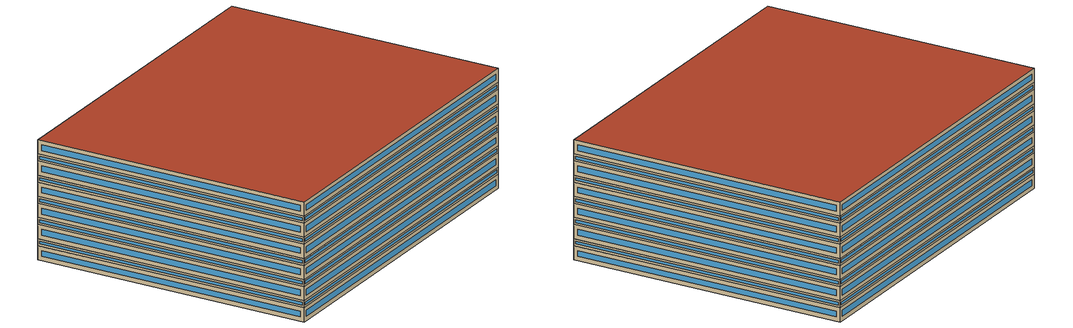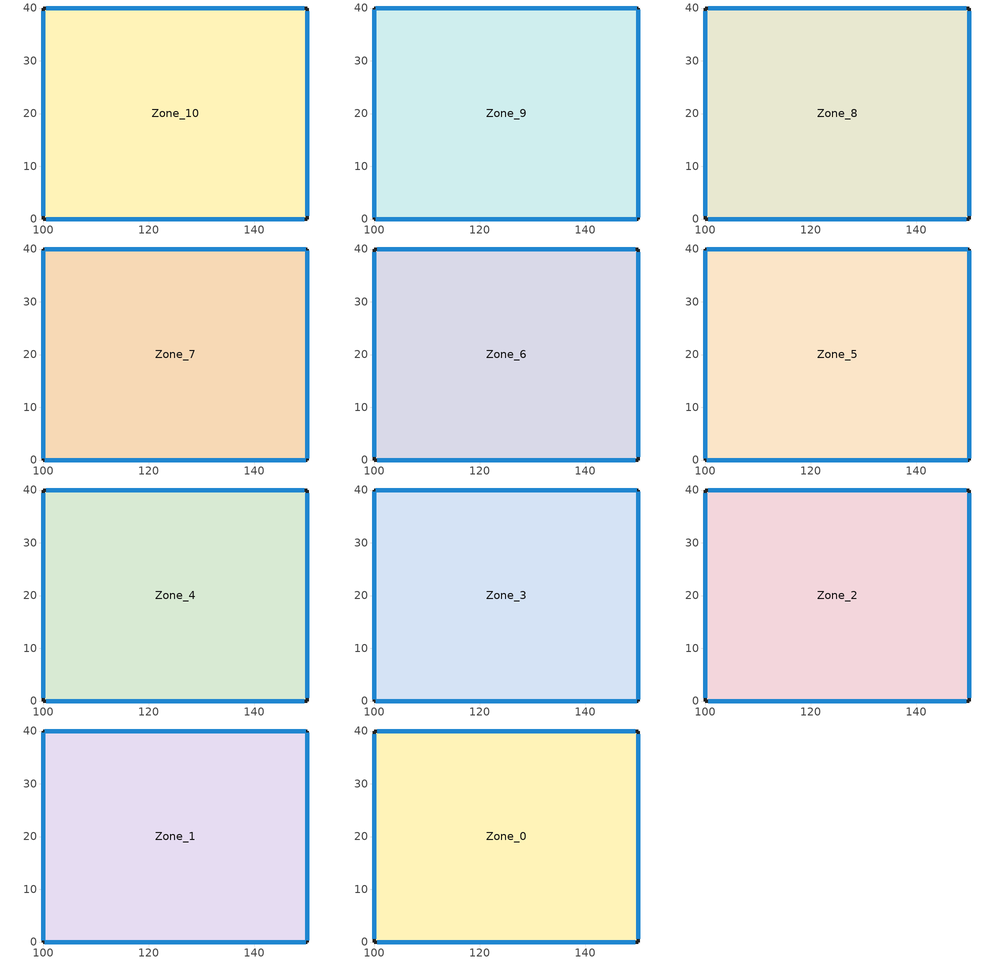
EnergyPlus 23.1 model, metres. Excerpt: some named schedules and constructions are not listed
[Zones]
Zone_10
 floor outside (90.1-2019 Nonresidential CZ 0 Exterior Floor (Mass)): 150,0 100,0 100,40 150,40 z0.5
 wall outside (90.1-2019 Nonresidential CZ 0 Exterior Wall (Mass)): 150,0 150,40 100,40 100,0 150,0 z0.5:2.5
 window (90.1-2019 Nonresidential CZ 0 Glazing (Operable)): 150,0.59 150,39.41 / 149.41,40 100.59,40 / 100,39.41 100,0.59 / 100.59,0 149.41,0 z1.09:1.91
Zone_9
 floor to Zone_10 (Interior Slab (Mass)_FLIPPED): 150,0 100,0 100,40 150,40 z2.5
 wall outside (90.1-2019 Nonresidential CZ 0 Exterior Wall (Mass)): 150,0 150,40 100,40 100,0 150,0 z2.5:3.5
 window (90.1-2019 Nonresidential CZ 0 Glazing (Operable)): 150,0.3 150,39.7 / 149.7,40 100.3,40 / 100,39.7 100,0.3 / 100.3,0 149.7,0 z2.8:3.2
Zone_8
 floor to Zone_9 (Interior Slab (Mass)_FLIPPED): 150,0 100,0 100,40 150,40 z3.5
 wall outside (90.1-2019 Nonresidential CZ 0 Exterior Wall (Mass)): 150,0 150,40 100,40 100,0 150,0 z3.5:5.5
 window (90.1-2019 Nonresidential CZ 0 Glazing (Operable)): 150,0.59 150,39.41 / 149.41,40 100.59,40 / 100,39.41 100,0.59 / 100.59,0 149.41,0 z4.09:4.91
Zone_7
 floor to Zone_8 (Interior Slab (Mass)_FLIPPED): 150,0 100,0 100,40 150,40 z5.5
 wall outside (90.1-2019 Nonresidential CZ 0 Exterior Wall (Mass)): 150,0 150,40 100,40 100,0 150,0 z5.5:6.5
 window (90.1-2019 Nonresidential CZ 0 Glazing (Operable)): 150,0.3 150,39.7 / 149.7,40 100.3,40 / 100,39.7 100,0.3 / 100.3,0 149.7,0 z5.8:6.2
Zone_6
 floor to Zone_7 (Interior Slab (Mass)_FLIPPED): 150,0 100,0 100,40 150,40 z6.5
 wall outside (90.1-2019 Nonresidential CZ 0 Exterior Wall (Mass)): 150,0 150,40 100,40 100,0 150,0 z6.5:8.5
 window (90.1-2019 Nonresidential CZ 0 Glazing (Operable)): 150,0.59 150,39.41 / 149.41,40 100.59,40 / 100,39.41 100,0.59 / 100.59,0 149.41,0 z7.09:7.91
Zone_5
 floor to Zone_6 (Interior Slab (Mass)_FLIPPED): 150,0 100,0 100,40 150,40 z8.5
 wall outside (90.1-2019 Nonresidential CZ 0 Exterior Wall (Mass)): 150,0 150,40 100,40 100,0 150,0 z8.5:9.5
 window (90.1-2019 Nonresidential CZ 0 Glazing (Operable)): 150,0.3 150,39.7 / 149.7,40 100.3,40 / 100,39.7 100,0.3 / 100.3,0 149.7,0 z8.8:9.2
Zone_4
 floor to Zone_5 (Interior Slab (Mass)_FLIPPED): 150,0 100,0 100,40 150,40 z9.5
 wall outside (90.1-2019 Nonresidential CZ 0 Exterior Wall (Mass)): 150,0 150,40 100,40 100,0 150,0 z9.5:11.5
 window (90.1-2019 Nonresidential CZ 0 Glazing (Operable)): 150,0.59 150,39.41 / 149.41,40 100.59,40 / 100,39.41 100,0.59 / 100.59,0 149.41,0 z10.09:10.91
Zone_3
 floor to Zone_4 (Interior Slab (Mass)_FLIPPED): 150,0 100,0 100,40 150,40 z11.5
 wall outside (90.1-2019 Nonresidential CZ 0 Exterior Wall (Mass)): 150,0 150,40 100,40 100,0 150,0 z11.5:12.5
 window (90.1-2019 Nonresidential CZ 0 Glazing (Operable)): 150,0.3 150,39.7 / 149.7,40 100.3,40 / 100,39.7 100,0.3 / 100.3,0 149.7,0 z11.8:12.2
Zone_2
 floor to Zone_3 (Interior Slab (Mass)_FLIPPED): 150,0 100,0 100,40 150,40 z12.5
 wall outside (90.1-2019 Nonresidential CZ 0 Exterior Wall (Mass)): 150,0 150,40 100,40 100,0 150,0 z12.5:14.5
 window (90.1-2019 Nonresidential CZ 0 Glazing (Operable)): 150,0.59 150,39.41 / 149.41,40 100.59,40 / 100,39.41 100,0.59 / 100.59,0 149.41,0 z13.09:13.91
Zone_1
 floor to Zone_2 (Interior Slab (Mass)_FLIPPED): 150,0 100,0 100,40 150,40 z14.5
 wall outside (90.1-2019 Nonresidential CZ 0 Exterior Wall (Mass)): 150,0 150,40 100,40 100,0 150,0 z14.5:15.5
 window (90.1-2019 Nonresidential CZ 0 Glazing (Operable)): 150,0.3 150,39.7 / 149.7,40 100.3,40 / 100,39.7 100,0.3 / 100.3,0 149.7,0 z14.8:15.2
Zone_0
 floor to Zone_1 (Interior Slab (Mass)_FLIPPED): 150,0 100,0 100,40 150,40 z15.5
 wall outside (90.1-2019 Nonresidential CZ 0 Exterior Wall (Mass)): 150,0 150,40 100,40 100,0 150,0 z15.5:17.5
 window (90.1-2019 Nonresidential CZ 0 Glazing (Operable)): 150,0.59 150,39.41 / 149.41,40 100.59,40 / 100,39.41 100,0.59 / 100.59,0 149.41,0 z16.09:16.91
 roof outside (90.1-2019 Nonresidential CZ 0 Exterior Roof (Mass)): 150,0 150,40 100,40 100,0 z17.5
[Schedule:Week:Daily]
CoolAvail_Zone_2_51: c0e83535-29b8-446b-86aa-72272f3ed4d5, effd959a-8aaf-4a32-8b40-52283b3b98f9, c5930086-2ef5-4a74-83ec-795e1fdc4ced, 422191d6-08e9-4381-a167-78983eb10db2, 781589bc-d8a2-4d70-8197-9cd454fa73dc, 08f62952-1b6d-40fd-a8d1-eb5f4b36067c, 2e3ce53a-b27f-4b19-865a-8a59f8f3d9be, c0e83535-29b8-446b-86aa-72272f3ed4d5, c0e83535-29b8-446b-86aa-72272f3ed4d5, c0e83535-29b8-446b-86aa-72272f3ed4d5, c0e83535-29b8-446b-86aa-72272f3ed4d5, c0e83535-29b8-446b-86aa-72272f3ed4d5
CoolAvail_Zone_2_52: fd54331b-13d3-40b1-82b7-098872b6a4d1, fd54331b-13d3-40b1-82b7-098872b6a4d1, fd54331b-13d3-40b1-82b7-098872b6a4d1, fd54331b-13d3-40b1-82b7-098872b6a4d1, fd54331b-13d3-40b1-82b7-098872b6a4d1, fd54331b-13d3-40b1-82b7-098872b6a4d1, fd54331b-13d3-40b1-82b7-098872b6a4d1, fd54331b-13d3-40b1-82b7-098872b6a4d1, fd54331b-13d3-40b1-82b7-098872b6a4d1, fd54331b-13d3-40b1-82b7-098872b6a4d1, fd54331b-13d3-40b1-82b7-098872b6a4d1, fd54331b-13d3-40b1-82b7-098872b6a4d1
NatVentAvail_Zone_2_0: cc7c5e72-59e5-4702-8b92-1755059ed6e7, 376c1599-d0a1-46f3-9493-42d7791fb4d7, adf51260-352a-49a5-856a-a1708e0f9059, 3d42308f-4ede-4cfc-abd2-451e729e8899, 7e556149-db7b-452c-bc0e-d10d15d566de, d91147c9-b657-4293-a10b-2d96826d421b, 3de5a5f0-e37b-4be9-a4d0-a10cd2c42d39, cc7c5e72-59e5-4702-8b92-1755059ed6e7, cc7c5e72-59e5-4702-8b92-1755059ed6e7, cc7c5e72-59e5-4702-8b92-1755059ed6e7, cc7c5e72-59e5-4702-8b92-1755059ed6e7, cc7c5e72-59e5-4702-8b92-1755059ed6e7
NatVentAvail_Zone_2_1: 3ae7b580-9877-4d38-86a1-b7ff7554ca40, d42ad0eb-1562-4c6a-a2ff-f30118a8ced3, 659cf226-37ff-47d1-895f-4ca231c388b7, ac56218a-2dbe-492e-8073-25593503e669, c0b2f4d1-01b3-45a1-8358-39c921a39d31, 9f5f28fe-3118-482c-a101-9ab805f1a469, b0720e02-7a41-4125-943b-bf7348b466ea, 3ae7b580-9877-4d38-86a1-b7ff7554ca40, 3ae7b580-9877-4d38-86a1-b7ff7554ca40, 3ae7b580-9877-4d38-86a1-b7ff7554ca40, 3ae7b580-9877-4d38-86a1-b7ff7554ca40, 3ae7b580-9877-4d38-86a1-b7ff7554ca40
NatVentAvail_Zone_2_2: 5105515d-9b21-4281-af3d-07e03f7b6bab, d0b618e4-c2f6-400f-8f7b-86c363a9a151, c0b2f4d1-01b3-45a1-8358-39c921a39d31, 59960803-f3c8-46b2-94bb-fd38e35e664c, 376c1599-d0a1-46f3-9493-42d7791fb4d7, ea529082-dafb-4ae3-9133-c80d673d23d8, 71d822ab-728c-4cc9-9c34-57a5de03a976, 5105515d-9b21-4281-af3d-07e03f7b6bab, 5105515d-9b21-4281-af3d-07e03f7b6bab, 5105515d-9b21-4281-af3d-07e03f7b6bab, 5105515d-9b21-4281-af3d-07e03f7b6bab, 5105515d-9b21-4281-af3d-07e03f7b6bab
NatVentAvail_Zone_2_3: 3e0c2a6a-3bf6-4d58-a271-e91b39380af6, a49a7585-76db-4f9a-93a1-7b1e433aaa8e, ae37b25e-c380-4e85-8790-aceacc0e0324, 426e0e56-fc7c-49e6-90d7-0bfdbe712f24, 41781489-dd0d-4094-bb15-ddb7413edce5, cc7c5e72-59e5-4702-8b92-1755059ed6e7, 7d9c5027-a62c-4d0e-8f1d-a1b17dfe5b28, 3e0c2a6a-3bf6-4d58-a271-e91b39380af6, 3e0c2a6a-3bf6-4d58-a271-e91b39380af6, 3e0c2a6a-3bf6-4d58-a271-e91b39380af6, 3e0c2a6a-3bf6-4d58-a271-e91b39380af6, 3e0c2a6a-3bf6-4d58-a271-e91b39380af6
NatVentAvail_Zone_2_4: cd11a6d8-bab4-492a-9d1e-e542a4290711, ddddd88b-f37b-4b9b-9d07-3f036db0d2e3, d577d9b9-fdf8-434b-9f1a-40dde07e740e, da89acfc-d4c3-4f8d-9266-3254bd4261c6, ea26364a-384e-46ea-86c5-f9ef55a1e0d9, 0046e9bb-95bd-46a8-b9cc-78eefbc4e09e, ddddd88b-f37b-4b9b-9d07-3f036db0d2e3, cd11a6d8-bab4-492a-9d1e-e542a4290711, cd11a6d8-bab4-492a-9d1e-e542a4290711, cd11a6d8-bab4-492a-9d1e-e542a4290711, cd11a6d8-bab4-492a-9d1e-e542a4290711, cd11a6d8-bab4-492a-9d1e-e542a4290711
NatVentAvail_Zone_2_5: e7683f5f-0d3e-4122-b158-8df8f27fb22b, 8d6bacef-d121-4153-836b-d43db98e2268, c727dada-baa6-44d5-afff-46116fca0f88, e0e91d45-8302-41d6-8f1b-49fabdfba644, 63461c41-86a0-4d01-9f80-0e7ab8e2172f, c38ed216-7daa-4708-9e97-6597667791bb, fbd1d3f1-d7be-4ba4-84a3-233671e34556, e7683f5f-0d3e-4122-b158-8df8f27fb22b, e7683f5f-0d3e-4122-b158-8df8f27fb22b, e7683f5f-0d3e-4122-b158-8df8f27fb22b, e7683f5f-0d3e-4122-b158-8df8f27fb22b, e7683f5f-0d3e-4122-b158-8df8f27fb22b
NatVentAvail_Zone_2_6: 2012a289-c582-4713-8f79-0cada1ee59fe, 61b357f4-f6e6-4925-b387-1de39b7cc1fa, 16310482-787f-4f32-b917-9f2f256dd326, 2bca3579-0208-424a-9a2d-2c40d479f3e5, ee077d23-dd4c-430a-8633-dff9cec15da0, 0155e498-0233-495b-9139-34c61e2aa167, b1ff2ce5-6a89-443a-8d96-e35d44eaa55e, 2012a289-c582-4713-8f79-0cada1ee59fe, 2012a289-c582-4713-8f79-0cada1ee59fe, 2012a289-c582-4713-8f79-0cada1ee59fe, 2012a289-c582-4713-8f79-0cada1ee59fe, 2012a289-c582-4713-8f79-0cada1ee59fe
NatVentAvail_Zone_2_7: 441a60de-76e6-41d9-8fc4-b36bc8ad0eb9, 9c5eb7dc-428e-493d-ad37-161b3c253e11, a5b9ead5-cfc9-4336-bdbb-d0b8135e721f, 1487529c-c1a6-49f0-ba0b-ab5e9efc28d4, bb2bd257-2340-4716-afae-4da5e56529e5, 8cd03d6d-238c-4511-812c-1433cf541540, 8cc6b32d-6a8d-40f0-b2ac-fabc4573d05e, 441a60de-76e6-41d9-8fc4-b36bc8ad0eb9, 441a60de-76e6-41d9-8fc4-b36bc8ad0eb9, 441a60de-76e6-41d9-8fc4-b36bc8ad0eb9, 441a60de-76e6-41d9-8fc4-b36bc8ad0eb9, 441a60de-76e6-41d9-8fc4-b36bc8ad0eb9
NatVentAvail_Zone_2_8: 9e5a9277-8138-496c-9870-aba054b8bbb3, cc070876-0b8b-4729-b892-d7a399babd0d, e7384085-cd6c-491b-a54b-07c8b07f2257, 0553d18e-29e9-41c0-aea9-9765b4be9c8a, 0701a870-545e-4978-9d7f-aedff17e0eff, f5d92141-383b-489d-96bc-80b6229a566e, 3c8b651d-c98e-4425-a7c7-2414b5bc7adb, 9e5a9277-8138-496c-9870-aba054b8bbb3, 9e5a9277-8138-496c-9870-aba054b8bbb3, 9e5a9277-8138-496c-9870-aba054b8bbb3, 9e5a9277-8138-496c-9870-aba054b8bbb3, 9e5a9277-8138-496c-9870-aba054b8bbb3
NatVentAvail_Zone_2_9: 5d816ed7-7ec9-4921-8c64-4ab1ba523694, 5706f158-a4fa-4eb1-9bf6-1d89ef393a92, 3c8b651d-c98e-4425-a7c7-2414b5bc7adb, 90e9008a-d9ee-4a4a-ad77-8e75c3ea5551, bcbe1dac-ba0a-4867-b969-050dd3c67b92, 861d7f75-d597-4b61-a670-80d24de7f505, 533eb107-4d55-4b3d-b9c1-9081a1b2ad70, 5d816ed7-7ec9-4921-8c64-4ab1ba523694, 5d816ed7-7ec9-4921-8c64-4ab1ba523694, 5d816ed7-7ec9-4921-8c64-4ab1ba523694, 5d816ed7-7ec9-4921-8c64-4ab1ba523694, 5d816ed7-7ec9-4921-8c64-4ab1ba523694
NatVentAvail_Zone_2_10: 29761272-e0ad-41cc-b166-6d65ba07453a, 3c8b651d-c98e-4425-a7c7-2414b5bc7adb, 5442293f-f91a-44d3-aca9-54e1044a5361, 228d463a-bd59-4096-96db-764a2e6041d5, 5f05e015-a1a5-43ac-91ea-b073f0a32884, c8410929-2962-4582-9b9e-6fef1bb27cd6, e46c92d8-9320-4969-bb58-45d195726c85, 29761272-e0ad-41cc-b166-6d65ba07453a, 29761272-e0ad-41cc-b166-6d65ba07453a, 29761272-e0ad-41cc-b166-6d65ba07453a, 29761272-e0ad-41cc-b166-6d65ba07453a, 29761272-e0ad-41cc-b166-6d65ba07453a
NatVentAvail_Zone_2_11: 3c8b651d-c98e-4425-a7c7-2414b5bc7adb, 8a0b7107-8c65-429b-9f7a-174384472d6b, 51510923-d556-40c4-8523-ab76850dcf2d, abd7b270-852f-4712-85e1-38d5c272b64e, 03efa6d5-eb4d-45a4-aeba-88b06c3680c1, bf260229-1670-42ea-b5f7-5926d781914f, 38b442d9-42bd-49e2-9b0e-d9eacc9469b6, 3c8b651d-c98e-4425-a7c7-2414b5bc7adb, 3c8b651d-c98e-4425-a7c7-2414b5bc7adb, 3c8b651d-c98e-4425-a7c7-2414b5bc7adb, 3c8b651d-c98e-4425-a7c7-2414b5bc7adb, 3c8b651d-c98e-4425-a7c7-2414b5bc7adb
NatVentAvail_Zone_2_12: 5486d40b-60dd-43bb-90ff-bdbaf3b1c0cc, 16dfc5ad-2d77-4d44-8b7b-ffe988ac7b98, 44794eae-6624-4630-b60d-3a43cc081643, 36b5e332-80bd-47ca-b256-b5ccfd1804e3, b16cacf9-4dbe-4619-8d1e-a936f71a4e2a, cf064be3-f906-4d87-920c-62beb6c4aece, 34023c66-c1a8-42af-ad6d-a534260bd086, 5486d40b-60dd-43bb-90ff-bdbaf3b1c0cc, 5486d40b-60dd-43bb-90ff-bdbaf3b1c0cc, 5486d40b-60dd-43bb-90ff-bdbaf3b1c0cc, 5486d40b-60dd-43bb-90ff-bdbaf3b1c0cc, 5486d40b-60dd-43bb-90ff-bdbaf3b1c0cc
NatVentAvail_Zone_2_13: 5c3b286f-1d26-4d4e-99fb-e6666a114488, 389d1706-ea7a-4fec-bf17-04ad5032a252, e1e185e6-d1d1-4fb3-a614-2d222b9df8ed, ce19ea9c-11f0-443f-8a07-bc1764a020de, c3f9e9fc-4c1d-4a4f-92d3-65145de2192d, 1d3275e5-c30b-43f7-ac50-d3cffa74311b, 9eaab3bd-a969-475b-a4f9-b240ccb4fb1c, 5c3b286f-1d26-4d4e-99fb-e6666a114488, 5c3b286f-1d26-4d4e-99fb-e6666a114488, 5c3b286f-1d26-4d4e-99fb-e6666a114488, 5c3b286f-1d26-4d4e-99fb-e6666a114488, 5c3b286f-1d26-4d4e-99fb-e6666a114488
NatVentAvail_Zone_2_14: 6aa7ceb0-05ec-4df6-8b5e-9304e8ae0848, 5b8156b7-62de-4e90-90f7-688594c08240, 25f348e3-88a7-4637-ac97-b21f32f00591, dd50aba4-0840-4921-93eb-a2a34588f9db, f4c6a370-7503-451f-a317-5b892f8fed1f, d944d27d-fa58-436f-9891-4d6468ff006a, 0801755e-3a14-4d28-b190-51b65b7c6972, 6aa7ceb0-05ec-4df6-8b5e-9304e8ae0848, 6aa7ceb0-05ec-4df6-8b5e-9304e8ae0848, 6aa7ceb0-05ec-4df6-8b5e-9304e8ae0848, 6aa7ceb0-05ec-4df6-8b5e-9304e8ae0848, 6aa7ceb0-05ec-4df6-8b5e-9304e8ae0848
NatVentAvail_Zone_2_15: 4d790352-f241-4465-a1c9-8d3fa905b37d, b5cbda66-2a4b-44b2-9427-f97161779084, 81ee3beb-e6c9-4c8a-94a6-eea2ce6ca127, 0fe831b4-e945-4b21-ac06-86a2e420b340, 107dd9b6-99c2-454c-98bf-151203f193b4, 965dfd98-d897-4b1b-82d7-6d190c2a5783, 981da446-f661-418b-bad6-c44da85f8fd6, 4d790352-f241-4465-a1c9-8d3fa905b37d, 4d790352-f241-4465-a1c9-8d3fa905b37d, 4d790352-f241-4465-a1c9-8d3fa905b37d, 4d790352-f241-4465-a1c9-8d3fa905b37d, 4d790352-f241-4465-a1c9-8d3fa905b37d
NatVentAvail_Zone_2_16: 36b6b573-4a96-4d0b-8e77-efa3b74ed80b, 0a688ba4-f194-48fc-bb29-99affeb4ab32, ab9ab2d3-8e51-4791-8a28-84e0216b49d3, 464cafb1-38df-4720-87f8-e1bb1a74a3ea, b12b8b05-7687-4f5f-b68b-0984655fbda7, afb21ea7-b0eb-4651-8a09-86541ffde80d, 35d706db-c863-4c91-84cc-fd7ea19d3668, 36b6b573-4a96-4d0b-8e77-efa3b74ed80b, 36b6b573-4a96-4d0b-8e77-efa3b74ed80b, 36b6b573-4a96-4d0b-8e77-efa3b74ed80b, 36b6b573-4a96-4d0b-8e77-efa3b74ed80b, 36b6b573-4a96-4d0b-8e77-efa3b74ed80b
NatVentAvail_Zone_2_17: 6ae1636e-50b3-4744-9ed0-72bb3a42bc24, 9f79c3d5-9f57-4e58-b64b-06712d6750b4, 97cf40db-42a0-4674-b331-b7e7e0212a66, e7a281bd-52c2-46c5-981f-dd0cb92ea178, 7f67dde3-fd44-43a5-ae8e-7bce3e8b8209, 7fdfdc23-0243-4143-a8e6-868808dfdf1d, 0d68053c-4ef4-483f-9c57-2b8f5c96b454, 6ae1636e-50b3-4744-9ed0-72bb3a42bc24, 6ae1636e-50b3-4744-9ed0-72bb3a42bc24, 6ae1636e-50b3-4744-9ed0-72bb3a42bc24, 6ae1636e-50b3-4744-9ed0-72bb3a42bc24, 6ae1636e-50b3-4744-9ed0-72bb3a42bc24
NatVentAvail_Zone_2_18: 5113a5bf-3636-4123-859d-b40991536007, 0df1e188-010b-43fc-a4f3-94dedfedb555, a66d3784-76fb-480e-9c5c-eacac7354f4e, 5113a5bf-3636-4123-859d-b40991536007, a38c40e8-4b9f-40cc-89c9-3f527a651479, ce39c80a-dfce-4739-b439-57e8b3f316f5, 1e8849f0-73f7-4f86-958c-54813f378a1c, 5113a5bf-3636-4123-859d-b40991536007, 5113a5bf-3636-4123-859d-b40991536007, 5113a5bf-3636-4123-859d-b40991536007, 5113a5bf-3636-4123-859d-b40991536007, 5113a5bf-3636-4123-859d-b40991536007
NatVentAvail_Zone_2_19: c13c6df3-21c5-4717-808f-02a3021f502a, 305d7304-1fed-4c40-adf9-8c9eb345a468, 77b4f36d-e4f1-4b57-99db-5acffe8e3edd, 33e826da-1d74-467d-9500-9a01f19572ca, 5947a85f-327f-4c9e-b6ca-9c558c75b040, 404f14c3-9a89-4b0e-b94c-c49ec595336b, dc2885b1-d152-4bc4-bffc-7600fb6e98eb, c13c6df3-21c5-4717-808f-02a3021f502a, c13c6df3-21c5-4717-808f-02a3021f502a, c13c6df3-21c5-4717-808f-02a3021f502a, c13c6df3-21c5-4717-808f-02a3021f502a, c13c6df3-21c5-4717-808f-02a3021f502a
NatVentAvail_Zone_2_20: 217e7899-5055-4b25-ac84-e2c41d29c7c9, 7689447a-75ff-4315-9298-2fef36f5e542, c13c6df3-21c5-4717-808f-02a3021f502a, 39518dd0-0a15-466f-8698-f2fcd11dc8e4, dac235e0-7113-4277-a2cd-19b58b9e29c5, 0c8ffd00-6de5-4edf-91cc-03f62ec489fd, 514084f3-612d-4528-b355-44eccd3a25ff, 217e7899-5055-4b25-ac84-e2c41d29c7c9, 217e7899-5055-4b25-ac84-e2c41d29c7c9, 217e7899-5055-4b25-ac84-e2c41d29c7c9, 217e7899-5055-4b25-ac84-e2c41d29c7c9, 217e7899-5055-4b25-ac84-e2c41d29c7c9
NatVentAvail_Zone_2_21: bbdb9603-99d2-4945-a40f-8860eb3ecb7d, 8d6bacef-d121-4153-836b-d43db98e2268, 94c58baa-f86b-4e07-865e-fc9b777fd29d, 61f6c040-2eff-4334-87d1-fc18078c5b4d, 59482c30-193f-4170-9cd4-c04cce58f25a, dff8ce78-3911-4fba-817b-a22ae2c3f98f, f5549e9f-609d-44f8-a2a9-94b6d35d4bca, bbdb9603-99d2-4945-a40f-8860eb3ecb7d, bbdb9603-99d2-4945-a40f-8860eb3ecb7d, bbdb9603-99d2-4945-a40f-8860eb3ecb7d, bbdb9603-99d2-4945-a40f-8860eb3ecb7d, bbdb9603-99d2-4945-a40f-8860eb3ecb7d
NatVentAvail_Zone_2_22: a7ceca8a-c546-48e0-a49a-66e985bab7ce, 4c31b20d-aebd-454c-a06c-ca2151f39a32, d2448db6-488a-4a78-88ed-6c50265b5727, fddbf843-3269-4088-a56a-ea9a8b57fce7, a091f151-3cc8-4179-bd07-ea14b89d2584, 309667cc-af2f-4954-85bc-5c148a350b4a, f7465ff5-cc3b-4403-82c9-82521ef3cb90, a7ceca8a-c546-48e0-a49a-66e985bab7ce, a7ceca8a-c546-48e0-a49a-66e985bab7ce, a7ceca8a-c546-48e0-a49a-66e985bab7ce, a7ceca8a-c546-48e0-a49a-66e985bab7ce, a7ceca8a-c546-48e0-a49a-66e985bab7ce
NatVentAvail_Zone_2_23: a37b6e2a-0b01-4be9-abde-c9a7e50fff57, 64af5c70-5bf6-4414-868a-aae0d8de75f1, d2753aed-8bd0-44d8-b8ba-95bffa349c98, e2d6ea25-2069-40e1-ac35-d38591f07445, ecf8494b-724b-47e2-93fa-eef81896fb22, 675fdf3b-1948-4db6-8461-dd9e7f851686, bfd27253-1e88-4db9-a547-6b67a0326282, a37b6e2a-0b01-4be9-abde-c9a7e50fff57, a37b6e2a-0b01-4be9-abde-c9a7e50fff57, a37b6e2a-0b01-4be9-abde-c9a7e50fff57, a37b6e2a-0b01-4be9-abde-c9a7e50fff57, a37b6e2a-0b01-4be9-abde-c9a7e50fff57
NatVentAvail_Zone_2_24: b93c05da-d4b0-4c7a-b758-abe094ef43ff, f001b130-6864-4a26-a186-3d0550707097, 260bea38-ade5-45ec-9420-220252a88d2f, 67cfce1b-67b5-408d-83be-aefd08ee203e, 616ad2bf-a039-41cd-b244-2cab9aa1ef49, 6fb2b325-2aa9-4cae-8f23-e3aefd9e032a, f981b8bb-7628-4128-9e6d-447b9c2dce20, b93c05da-d4b0-4c7a-b758-abe094ef43ff, b93c05da-d4b0-4c7a-b758-abe094ef43ff, b93c05da-d4b0-4c7a-b758-abe094ef43ff, b93c05da-d4b0-4c7a-b758-abe094ef43ff, b93c05da-d4b0-4c7a-b758-abe094ef43ff
NatVentAvail_Zone_2_25: 7f40aeb7-40bd-43a4-87c5-829052f96f2a, fc1c15fd-3dac-4f9e-ac78-36abc2bbc8bd, 2b397f9f-8be1-4396-8707-4f27285c48cf, 2e93ee6d-e37c-44d7-8bca-475cb316ff39, 990738c9-1a13-4dbd-9950-d3bd443f5e2b, 8eabed46-931b-45d4-8ea9-f741d7afc4ee, 0f4a1411-a0a9-40aa-88fc-0aff350cfef5, 7f40aeb7-40bd-43a4-87c5-829052f96f2a, 7f40aeb7-40bd-43a4-87c5-829052f96f2a, 7f40aeb7-40bd-43a4-87c5-829052f96f2a, 7f40aeb7-40bd-43a4-87c5-829052f96f2a, 7f40aeb7-40bd-43a4-87c5-829052f96f2a
NatVentAvail_Zone_2_26: 7254c260-7541-4c19-9257-f388feefce90, 975aa7ff-02eb-483d-be76-ad0f34c29852, 97f5443f-9b6a-4775-b046-c8568bd01e0e, a2dfd73e-951b-468a-ac48-e4751dea54f7, c8cd9b5a-f22e-4921-ae7e-5881e1d37cd3, 00fdeef9-6faa-4273-8460-125f11a61146, 1a595c09-6183-4eb8-a685-57b04c73c9bf, 7254c260-7541-4c19-9257-f388feefce90, 7254c260-7541-4c19-9257-f388feefce90, 7254c260-7541-4c19-9257-f388feefce90, 7254c260-7541-4c19-9257-f388feefce90, 7254c260-7541-4c19-9257-f388feefce90
NatVentAvail_Zone_2_27: 288ad74d-457c-4b72-9a9f-1c8f54eba1e6, e2d2d475-c66f-411f-936a-7c8e9b585f2b, cb7e893d-69a6-4bff-9fac-7a9847c9e681, ee3fedfa-7a07-4b64-ba15-c7b13fa5883b, 5469c3c0-8e1c-48d1-910a-f3cba5436e64, a8e89225-d9eb-4a0a-a856-771d4e6f2f2c, 06ad9c30-ef6e-47a1-a0b0-9599dd31f448, 288ad74d-457c-4b72-9a9f-1c8f54eba1e6, 288ad74d-457c-4b72-9a9f-1c8f54eba1e6, 288ad74d-457c-4b72-9a9f-1c8f54eba1e6, 288ad74d-457c-4b72-9a9f-1c8f54eba1e6, 288ad74d-457c-4b72-9a9f-1c8f54eba1e6
NatVentAvail_Zone_2_28: d80e90af-589b-43bb-b88a-c8fc7f86555a, e2495a7b-3557-4f34-a79a-8bb84a395f04, a6f10251-181e-4d9f-8642-d4905c0fa19c, 83df80be-4a06-49b6-abc3-09a4a07ff74b, e7a281bd-52c2-46c5-981f-dd0cb92ea178, 3a408d6b-6706-4f19-9da4-175efdc346c1, bbdb9603-99d2-4945-a40f-8860eb3ecb7d, d80e90af-589b-43bb-b88a-c8fc7f86555a, d80e90af-589b-43bb-b88a-c8fc7f86555a, d80e90af-589b-43bb-b88a-c8fc7f86555a, d80e90af-589b-43bb-b88a-c8fc7f86555a, d80e90af-589b-43bb-b88a-c8fc7f86555a
NatVentAvail_Zone_2_29: 76ea2deb-3a98-498d-b5d3-83188b9adfd5, 51b88822-a988-4789-91b6-81b324833c6f, 24ed91e4-add4-4406-9937-6e0c70eb6394, 49316db7-593b-4673-a474-59197a7b1b01, e7a281bd-52c2-46c5-981f-dd0cb92ea178, e7a281bd-52c2-46c5-981f-dd0cb92ea178, 5ff06012-698c-4b8d-92ce-bd57898b1fdf, 76ea2deb-3a98-498d-b5d3-83188b9adfd5, 76ea2deb-3a98-498d-b5d3-83188b9adfd5, 76ea2deb-3a98-498d-b5d3-83188b9adfd5, 76ea2deb-3a98-498d-b5d3-83188b9adfd5, 76ea2deb-3a98-498d-b5d3-83188b9adfd5
NatVentAvail_Zone_2_30: 6d4f6ddf-91d3-466e-917f-9082039be961, 3c8b651d-c98e-4425-a7c7-2414b5bc7adb, 88ce0cd5-ef56-4b29-860a-b077dc0acaac, 19ab8196-e835-4e14-8224-0e0e2faa170b, 51bea33f-3ec7-47fd-b0b6-314792ea5e7d, 4a491d06-1568-4bd6-ad5c-b0ddd39c625f, 09d4aaac-a222-403c-96c6-562b6c143c8e, 6d4f6ddf-91d3-466e-917f-9082039be961, 6d4f6ddf-91d3-466e-917f-9082039be961, 6d4f6ddf-91d3-466e-917f-9082039be961, 6d4f6ddf-91d3-466e-917f-9082039be961, 6d4f6ddf-91d3-466e-917f-9082039be961
NatVentAvail_Zone_2_31: 08b02658-76b2-4b86-bd93-ddacbb11fa89, 39518dd0-0a15-466f-8698-f2fcd11dc8e4, 24ed91e4-add4-4406-9937-6e0c70eb6394, 8e26ca55-ed77-4f99-8675-7e725032b6c5, 56324009-1315-4375-bfbb-6722f60f8826, 3ea86236-a702-47e3-8e0d-a12033049186, 59f253c3-886c-497e-8655-a8acbb058e50, 08b02658-76b2-4b86-bd93-ddacbb11fa89, 08b02658-76b2-4b86-bd93-ddacbb11fa89, 08b02658-76b2-4b86-bd93-ddacbb11fa89, 08b02658-76b2-4b86-bd93-ddacbb11fa89, 08b02658-76b2-4b86-bd93-ddacbb11fa89
NatVentAvail_Zone_2_32: bfbba250-1cfe-49cc-baa1-2a7f3d2062b8, 64e8c2a3-39b4-4f80-b981-4350c4fa29a9, bde229f1-f247-4455-9d0f-cf9f7d2f75bd, 3ead279e-94c7-4aca-9ef9-97f1ea18fa04, 61543029-a467-43b4-84b0-0e6fa0097de7, 967d349e-d181-4d60-a15c-066234133871, f8ea0cde-5d29-42fe-99d1-4bdac3931485, bfbba250-1cfe-49cc-baa1-2a7f3d2062b8, bfbba250-1cfe-49cc-baa1-2a7f3d2062b8, bfbba250-1cfe-49cc-baa1-2a7f3d2062b8, bfbba250-1cfe-49cc-baa1-2a7f3d2062b8, bfbba250-1cfe-49cc-baa1-2a7f3d2062b8
NatVentAvail_Zone_2_33: 9d8af321-a780-4590-8d0e-a462cbd2782f, b331773e-9563-404a-8105-c508cc4a80a7, 105e578c-39fa-415f-b716-2e00edc91201, 4e189082-ce70-4316-bac2-4349eb797ff1, 7cb3a097-342b-4ee2-8d1c-7d726f142fce, 94c58baa-f86b-4e07-865e-fc9b777fd29d, c78975c9-af95-438a-b1b9-3ec9c43d1728, 9d8af321-a780-4590-8d0e-a462cbd2782f, 9d8af321-a780-4590-8d0e-a462cbd2782f, 9d8af321-a780-4590-8d0e-a462cbd2782f, 9d8af321-a780-4590-8d0e-a462cbd2782f, 9d8af321-a780-4590-8d0e-a462cbd2782f
NatVentAvail_Zone_2_34: 19656c4a-73a8-42ce-bc73-1936e13a9b17, a5eed6eb-7845-4bce-a64f-499fe1fc977d, f5dad141-542a-48d2-b0c4-1b4ec5e46d7d, 9329e68a-2e65-4d1e-9fd8-4b7cfb59a1c5, 9945b6db-7c43-4eef-b257-461fecd890eb, e0b4ecd6-dd4a-461d-a41e-b6066fcd006b, 8c8cd6b4-05ff-423a-a179-7f283f102131, 19656c4a-73a8-42ce-bc73-1936e13a9b17, 19656c4a-73a8-42ce-bc73-1936e13a9b17, 19656c4a-73a8-42ce-bc73-1936e13a9b17, 19656c4a-73a8-42ce-bc73-1936e13a9b17, 19656c4a-73a8-42ce-bc73-1936e13a9b17
NatVentAvail_Zone_2_35: 3e52ead4-57af-4b8b-a33e-194f56119c82, 994c9187-010f-49c9-a565-14e2f839baa9, 3ae7b580-9877-4d38-86a1-b7ff7554ca40, c5aeec02-a43e-4bac-ba74-ecad6c466308, b1ff2ce5-6a89-443a-8d96-e35d44eaa55e, 08cdff39-bd2a-43c5-aa59-b8ef5b7663d0, f6db0dd1-6b82-4d6d-9330-5ccdcdecd233, 3e52ead4-57af-4b8b-a33e-194f56119c82, 3e52ead4-57af-4b8b-a33e-194f56119c82, 3e52ead4-57af-4b8b-a33e-194f56119c82, 3e52ead4-57af-4b8b-a33e-194f56119c82, 3e52ead4-57af-4b8b-a33e-194f56119c82
NatVentAvail_Zone_2_36: 4ec0039d-1b7a-4eb6-8737-df491c041be9, 217e7899-5055-4b25-ac84-e2c41d29c7c9, 379cec46-7375-4787-a3ea-59b6d851809c, fd88582d-4a79-496f-842d-53a4951aaa6e, 24ca39fd-c9a7-49e4-b664-244fa4524e71, 78da4b78-4c2f-4f66-a876-360ef1b501aa, 2b397f9f-8be1-4396-8707-4f27285c48cf, 4ec0039d-1b7a-4eb6-8737-df491c041be9, 4ec0039d-1b7a-4eb6-8737-df491c041be9, 4ec0039d-1b7a-4eb6-8737-df491c041be9, 4ec0039d-1b7a-4eb6-8737-df491c041be9, 4ec0039d-1b7a-4eb6-8737-df491c041be9
NatVentAvail_Zone_2_37: e7a281bd-52c2-46c5-981f-dd0cb92ea178, b8805d62-9d17-4009-af3e-fc602884618f, 6cf39b9c-fc03-4b23-b99c-0532eb88eb77, 7579637a-08e5-423b-8ea7-baa055306e46, 946d18d2-8286-4fa9-85be-0205dd396625, 376c1599-d0a1-46f3-9493-42d7791fb4d7, df630b5f-5f00-4fbf-bfa5-132ac7efb88c, e7a281bd-52c2-46c5-981f-dd0cb92ea178, e7a281bd-52c2-46c5-981f-dd0cb92ea178, e7a281bd-52c2-46c5-981f-dd0cb92ea178, e7a281bd-52c2-46c5-981f-dd0cb92ea178, e7a281bd-52c2-46c5-981f-dd0cb92ea178
NatVentAvail_Zone_2_38: 64ad1f8c-05bd-487c-b22d-56ffead7ba04, b61adb68-b918-4747-b5d9-bdfe9abeb912, 4ec0039d-1b7a-4eb6-8737-df491c041be9, 8e375b2b-a891-4bdd-8b80-f3da677526f3, c23cba38-598c-4169-b744-e83a8cdb6729, d3552a68-e5e8-4bd8-a2a7-ada559d29e74, 3543f37b-078f-459d-8035-ebed69901573, 64ad1f8c-05bd-487c-b22d-56ffead7ba04, 64ad1f8c-05bd-487c-b22d-56ffead7ba04, 64ad1f8c-05bd-487c-b22d-56ffead7ba04, 64ad1f8c-05bd-487c-b22d-56ffead7ba04, 64ad1f8c-05bd-487c-b22d-56ffead7ba04
NatVentAvail_Zone_2_39: 2ba26b7c-ec20-4d35-9d4d-c5aa899999db, 413e2c8c-dfcb-4d5b-8417-67235d4ff455, e0b2708d-d036-4065-8009-799a6ab6b869, 348c67b5-45d8-454e-a031-27df1e91040f, 7ef56c1d-9063-41ca-89f9-c9e5686adbaa, 6f386ad1-5483-4561-926f-fee2ae327a0c, e7a281bd-52c2-46c5-981f-dd0cb92ea178, 2ba26b7c-ec20-4d35-9d4d-c5aa899999db, 2ba26b7c-ec20-4d35-9d4d-c5aa899999db, 2ba26b7c-ec20-4d35-9d4d-c5aa899999db, 2ba26b7c-ec20-4d35-9d4d-c5aa899999db, 2ba26b7c-ec20-4d35-9d4d-c5aa899999db
NatVentAvail_Zone_2_40: 49316db7-593b-4673-a474-59197a7b1b01, 1ff4f55e-eb00-4cd6-aeb0-2d0123ac9bb8, 88ab5710-4397-4999-aae0-e881b17e4276, 4d286701-b92c-455e-b894-5453b1821da1, 3ac1dbba-62e1-4b42-843b-0831d408b5fa, 215fbbbf-0d91-4de5-9062-f723caeb6d96, 32cde240-e5fa-4eca-93c0-b3b2998749a0, 49316db7-593b-4673-a474-59197a7b1b01, 49316db7-593b-4673-a474-59197a7b1b01, 49316db7-593b-4673-a474-59197a7b1b01, 49316db7-593b-4673-a474-59197a7b1b01, 49316db7-593b-4673-a474-59197a7b1b01
NatVentAvail_Zone_2_41: 6f28c7cb-3fd8-4e08-998a-bdea174bcc86, f3d3fc48-a54b-4110-8d26-9df699d76dc6, 6e4e8352-0c73-4fca-8a74-9517e038c92e, 99579549-4a20-4b31-81c6-d9f0dc9459b8, 37744ef3-2540-4f8f-82d6-f57c2db8f54f, 315e8d59-c7a6-4108-a425-9f52c9d7d485, 1adca1df-f87a-410c-acf9-034743cee1dd, 6f28c7cb-3fd8-4e08-998a-bdea174bcc86, 6f28c7cb-3fd8-4e08-998a-bdea174bcc86, 6f28c7cb-3fd8-4e08-998a-bdea174bcc86, 6f28c7cb-3fd8-4e08-998a-bdea174bcc86, 6f28c7cb-3fd8-4e08-998a-bdea174bcc86
NatVentAvail_Zone_2_42: a7328972-b9bf-471a-a11c-f1c995075a82, 9cfb7f4e-4dc2-47ca-a554-8c610cbaf224, 7a431888-ab05-4895-86a7-ffc0a3587de8, 4091606e-c31f-4823-bc00-43d65248395d, b7e57ab2-a489-4fb2-8cde-1d494b646a68, 2216343d-3841-40f2-a49f-6097f0f677be, e343d537-4d09-4cd6-b268-66b1de04febb, a7328972-b9bf-471a-a11c-f1c995075a82, a7328972-b9bf-471a-a11c-f1c995075a82, a7328972-b9bf-471a-a11c-f1c995075a82, a7328972-b9bf-471a-a11c-f1c995075a82, a7328972-b9bf-471a-a11c-f1c995075a82
NatVentAvail_Zone_2_43: 3af410d3-c99c-4589-bc73-c9e9a6c0ab73, ca0514e6-15e5-43fc-9152-7c261e085220, a3b6db8e-9f9d-4135-82da-a6ac005a2d3a, d63bd568-5a6c-4449-b586-2ac1449fe94d, b1ce6598-c29e-4220-954f-77b5fde9ebf7, 2eeebe14-c9ee-4bc4-a164-070da2258496, 9161901d-0f7a-4078-8593-f09987c7db97, 3af410d3-c99c-4589-bc73-c9e9a6c0ab73, 3af410d3-c99c-4589-bc73-c9e9a6c0ab73, 3af410d3-c99c-4589-bc73-c9e9a6c0ab73, 3af410d3-c99c-4589-bc73-c9e9a6c0ab73, 3af410d3-c99c-4589-bc73-c9e9a6c0ab73
NatVentAvail_Zone_2_44: f20dfdc0-ebca-4051-904d-1e82afc3a595, 11bf2a74-0d18-48e4-8699-6777100bd28d, 9ea961b2-ac5c-4bc3-9e1a-967c93119fe7, 5d2b21ac-12a4-41b7-ad59-ca25f72bc6d4, 90a8540f-f645-4c42-afb4-43ef4d00fa04, 1b20a4ab-f55f-48fa-91a1-428f9ab924bf, bd81117e-db5f-4612-9e33-ac1c85f2e500, f20dfdc0-ebca-4051-904d-1e82afc3a595, f20dfdc0-ebca-4051-904d-1e82afc3a595, f20dfdc0-ebca-4051-904d-1e82afc3a595, f20dfdc0-ebca-4051-904d-1e82afc3a595, f20dfdc0-ebca-4051-904d-1e82afc3a595
NatVentAvail_Zone_2_45: 9561be1d-9728-4a63-9683-414e658ba770, 3c8b651d-c98e-4425-a7c7-2414b5bc7adb, b33bd7bf-34ac-49fa-a721-d53ede74d103, 36e1c470-c337-4b16-b0d2-bbd79bc27b91, e0b2708d-d036-4065-8009-799a6ab6b869, 1e1ed1b8-60ca-4858-92fd-03c2e15c98fc, 9561be1d-9728-4a63-9683-414e658ba770, 9561be1d-9728-4a63-9683-414e658ba770, 9561be1d-9728-4a63-9683-414e658ba770, 9561be1d-9728-4a63-9683-414e658ba770, 9561be1d-9728-4a63-9683-414e658ba770, 9561be1d-9728-4a63-9683-414e658ba770
NatVentAvail_Zone_2_46: 9b530ce9-eca5-4026-a7f3-7d5d08ebb73a, 9cfb7f4e-4dc2-47ca-a554-8c610cbaf224, efc2627a-638b-44db-a32b-ba7aabb29f3e, b9acaa56-f80d-405e-ac9f-cb2e204cb968, ae0897ba-8887-4847-a761-27c239ed7601, 3297a3ee-9c46-4016-8248-e6be1df6c419, ab1614ab-8b7d-4aa1-94da-80e3146759a0, 9b530ce9-eca5-4026-a7f3-7d5d08ebb73a, 9b530ce9-eca5-4026-a7f3-7d5d08ebb73a, 9b530ce9-eca5-4026-a7f3-7d5d08ebb73a, 9b530ce9-eca5-4026-a7f3-7d5d08ebb73a, 9b530ce9-eca5-4026-a7f3-7d5d08ebb73a
NatVentAvail_Zone_2_47: 515cca9f-4e25-4a83-8ddb-3425e52cfe38, 09789c35-cfb8-4bbf-a665-055d4ddc3414, 70b5d770-b65c-47d5-880c-bd9f8c16a181, cad569ce-6c94-44cb-8b06-e0dfcd3f8ebc, e02675c0-2145-4f2d-b866-b4437324e750, abe05051-f22d-4b8d-bc26-82020d40070c, cb54f970-1888-41eb-9152-91167afa7c9f, 515cca9f-4e25-4a83-8ddb-3425e52cfe38, 515cca9f-4e25-4a83-8ddb-3425e52cfe38, 515cca9f-4e25-4a83-8ddb-3425e52cfe38, 515cca9f-4e25-4a83-8ddb-3425e52cfe38, 515cca9f-4e25-4a83-8ddb-3425e52cfe38
NatVentAvail_Zone_2_48: 54c90973-5cc0-41e0-a3f7-258a48d5af04, 6780341f-c2db-469e-bb10-98202515659c, bec4e297-1fd8-41f1-bc3c-21d9c0d6a49e, 22b1dbbe-48a8-486d-a650-da732dd629e4, 5a30dced-8725-4129-b743-637dbfeefdcf, 8baa16bb-a770-4d34-814c-a8187f6184e9, 195f32c6-d95c-4cea-ad76-a6efbabf8828, 54c90973-5cc0-41e0-a3f7-258a48d5af04, 54c90973-5cc0-41e0-a3f7-258a48d5af04, 54c90973-5cc0-41e0-a3f7-258a48d5af04, 54c90973-5cc0-41e0-a3f7-258a48d5af04, 54c90973-5cc0-41e0-a3f7-258a48d5af04
NatVentAvail_Zone_2_49: 5535dfd7-1840-4866-b553-4c7d2a079241, 7ac7f299-17b0-4f22-873a-43e742d2bf2f, bcfb64e9-810d-47e1-8773-46ee2ec71daf, e0ab2e9f-16b6-4b2d-a3f6-866f0204b712, ece5d0b2-caa5-42af-8b0c-2044de4c1a93, 681e4c00-ee07-4746-bba2-828fb4a86f7a, 19106470-ebe0-4fd6-aba5-e244b25a6a50, 5535dfd7-1840-4866-b553-4c7d2a079241, 5535dfd7-1840-4866-b553-4c7d2a079241, 5535dfd7-1840-4866-b553-4c7d2a079241, 5535dfd7-1840-4866-b553-4c7d2a079241, 5535dfd7-1840-4866-b553-4c7d2a079241
NatVentAvail_Zone_2_50: 061ec2b3-2852-460e-8bc0-9fd7884f8d77, 88ab5710-4397-4999-aae0-e881b17e4276, 3f37206c-4197-45cd-98ea-0984f4deacec, 72450507-12fe-49ff-b89a-2fc7617f1e69, bfb82fbf-b47d-4d48-ae5d-551a76c600b6, 8aab0947-abcf-4301-870c-0dd4ea232bfe, 716afb38-1443-430a-b722-17b5f5ea314b, 061ec2b3-2852-460e-8bc0-9fd7884f8d77, 061ec2b3-2852-460e-8bc0-9fd7884f8d77, 061ec2b3-2852-460e-8bc0-9fd7884f8d77, 061ec2b3-2852-460e-8bc0-9fd7884f8d77, 061ec2b3-2852-460e-8bc0-9fd7884f8d77
NatVentAvail_Zone_2_51: f649436d-c745-4121-b6a8-7e4811c78565, 6a90260f-5a77-45cd-af74-3d8e9420df5e, e83e513a-5cc3-4951-919f-0acb3c551088, 21332c96-ee0f-4f07-8ed8-9d81e801c9cd, a8efd32e-b182-4a8a-838c-d9f33b935da4, 96f2065a-acc6-4bd9-8c1b-8470a197e6e6, 3ea86236-a702-47e3-8e0d-a12033049186, f649436d-c745-4121-b6a8-7e4811c78565, f649436d-c745-4121-b6a8-7e4811c78565, f649436d-c745-4121-b6a8-7e4811c78565, f649436d-c745-4121-b6a8-7e4811c78565, f649436d-c745-4121-b6a8-7e4811c78565
NatVentAvail_Zone_2_52: ba30712a-261f-415b-a7e0-54356889589b, ba30712a-261f-415b-a7e0-54356889589b, ba30712a-261f-415b-a7e0-54356889589b, ba30712a-261f-415b-a7e0-54356889589b, ba30712a-261f-415b-a7e0-54356889589b, ba30712a-261f-415b-a7e0-54356889589b, ba30712a-261f-415b-a7e0-54356889589b, ba30712a-261f-415b-a7e0-54356889589b, ba30712a-261f-415b-a7e0-54356889589b, ba30712a-261f-415b-a7e0-54356889589b, ba30712a-261f-415b-a7e0-54356889589b, ba30712a-261f-415b-a7e0-54356889589b
CoolAvail_Zone_3_0: 45735616-b2b6-4659-9007-e98fcdeeb41a, bee6b387-4d5e-4adb-b40b-2d77ddca55e5, 3a48376d-20cd-4bba-b36f-86c63b9ac52a, df38ffa7-593c-4015-b16a-774c36ff343f, b46b6d6e-4c68-48b8-a44c-f68aec9fa1f5, 6f20e371-e905-45ff-bfaf-3c4e4b2f6c1f, d33addf9-3e4f-4066-ad29-e74b2ac8d158, 45735616-b2b6-4659-9007-e98fcdeeb41a, 45735616-b2b6-4659-9007-e98fcdeeb41a, 45735616-b2b6-4659-9007-e98fcdeeb41a, 45735616-b2b6-4659-9007-e98fcdeeb41a, 45735616-b2b6-4659-9007-e98fcdeeb41a
CoolAvail_Zone_3_1: f4a2c2a8-6a30-4858-af05-fa7fe88aa03f, 123fdfc5-2a34-42e2-a59b-9266109ac945, 02765e4a-7390-4a99-a03b-117e835a0fcd, 81f3ba6f-d2af-40de-8324-ff5e4c9c1e29, bd52deb5-58d0-44fd-8660-97501851f56e, 74daaa1f-2ec1-46a9-bae6-f6bf3065e719, 3c379e7a-4bf1-4403-b208-dc5fe1048df2, f4a2c2a8-6a30-4858-af05-fa7fe88aa03f, f4a2c2a8-6a30-4858-af05-fa7fe88aa03f, f4a2c2a8-6a30-4858-af05-fa7fe88aa03f, f4a2c2a8-6a30-4858-af05-fa7fe88aa03f, f4a2c2a8-6a30-4858-af05-fa7fe88aa03f
CoolAvail_Zone_3_2: a0fd59c7-d126-44cf-b412-6338062f7ca9, 94490f4e-fb9c-40d4-8c86-7b4855d197ab, bd52deb5-58d0-44fd-8660-97501851f56e, 21b91c89-6676-400a-9a28-4d138fb9ab44, bee6b387-4d5e-4adb-b40b-2d77ddca55e5, 6bde32fa-5429-49f1-963e-181384f1e10e, 0069a858-01c8-4d90-b737-f047621475dc, a0fd59c7-d126-44cf-b412-6338062f7ca9, a0fd59c7-d126-44cf-b412-6338062f7ca9, a0fd59c7-d126-44cf-b412-6338062f7ca9, a0fd59c7-d126-44cf-b412-6338062f7ca9, a0fd59c7-d126-44cf-b412-6338062f7ca9
CoolAvail_Zone_3_3: 8ac08239-8bdb-4184-9bfe-3cb0b5e9a97e, f7465ff5-cc3b-4403-82c9-82521ef3cb90, a1561be3-55ee-4e57-a287-591a479e8bf1, b73a8764-2c93-4235-99de-2399ed545a44, 87ddf09f-0acc-4952-84e5-459877a3d10f, 45735616-b2b6-4659-9007-e98fcdeeb41a, 5f942b04-503d-43e7-8c57-0119571af138, 8ac08239-8bdb-4184-9bfe-3cb0b5e9a97e, 8ac08239-8bdb-4184-9bfe-3cb0b5e9a97e, 8ac08239-8bdb-4184-9bfe-3cb0b5e9a97e, 8ac08239-8bdb-4184-9bfe-3cb0b5e9a97e, 8ac08239-8bdb-4184-9bfe-3cb0b5e9a97e
CoolAvail_Zone_3_4: b87b3b1c-751c-42fa-92db-3c0539987839, 8e94b0bc-d4b0-4aff-9e56-76a1adbb8d0a, 6896a997-09bc-4cb5-adef-ad1bdb4518cb, e380c8b1-286c-4a9c-aa02-f7e6a70574e0, c00eba58-7d6f-4fdd-ac65-0fd2af3947e4, ed3caabc-092e-42be-8969-d36d5941d1e9, 8e94b0bc-d4b0-4aff-9e56-76a1adbb8d0a, b87b3b1c-751c-42fa-92db-3c0539987839, b87b3b1c-751c-42fa-92db-3c0539987839, b87b3b1c-751c-42fa-92db-3c0539987839, b87b3b1c-751c-42fa-92db-3c0539987839, b87b3b1c-751c-42fa-92db-3c0539987839
CoolAvail_Zone_3_5: bfa7a8d4-6c56-4eff-bc5e-0618cf705621, 9cbed45e-63e8-4420-9a23-7f25957aa236, ef76ad71-7aaa-48a0-8e2c-fa70e842b56d, a43690ce-abb1-4da6-8cce-8481ea17eb74, 9cea89d7-eb24-4dcb-80fd-6958ede221d2, f4515d3c-328b-4c36-b737-3e4fbc606386, d6c9fbda-9c15-47d9-b869-da36010bdc4e, bfa7a8d4-6c56-4eff-bc5e-0618cf705621, bfa7a8d4-6c56-4eff-bc5e-0618cf705621, bfa7a8d4-6c56-4eff-bc5e-0618cf705621, bfa7a8d4-6c56-4eff-bc5e-0618cf705621, bfa7a8d4-6c56-4eff-bc5e-0618cf705621
CoolAvail_Zone_3_6: 59e5be97-33a9-4e03-82cd-77cbf9fea0a8, f5dad141-542a-48d2-b0c4-1b4ec5e46d7d, e0329e75-8594-46f3-8365-09f184f3d3c9, b85ddf77-71dd-4be8-8f48-0589f0cc54c9, 7c17c076-9c5c-4c49-8d7e-45ff4d4fd69f, 12a81014-9a70-4d75-962c-54732fd2817a, c8675d83-cc90-463b-8c33-fb7fa0b07f96, 59e5be97-33a9-4e03-82cd-77cbf9fea0a8, 59e5be97-33a9-4e03-82cd-77cbf9fea0a8, 59e5be97-33a9-4e03-82cd-77cbf9fea0a8, 59e5be97-33a9-4e03-82cd-77cbf9fea0a8, 59e5be97-33a9-4e03-82cd-77cbf9fea0a8
CoolAvail_Zone_3_7: cc56d085-d39f-49b6-9984-6ebc21cebae5, 10959cd0-f199-414d-9872-cf62450d83ae, 3cb80067-d96f-4fd9-81ae-80d8df03a0bd, d27c0b45-92c3-4db3-94aa-8d0116486a5d, faa8700b-9fde-41c6-9d48-d74e5590db6a, be9f164d-7db2-450c-ba37-8baf8c0ef6a5, 0efa19ce-e470-418a-8fb1-a87900ff5547, cc56d085-d39f-49b6-9984-6ebc21cebae5, cc56d085-d39f-49b6-9984-6ebc21cebae5, cc56d085-d39f-49b6-9984-6ebc21cebae5, cc56d085-d39f-49b6-9984-6ebc21cebae5, cc56d085-d39f-49b6-9984-6ebc21cebae5
CoolAvail_Zone_3_8: 11e1f09c-7582-4db8-b70a-5f12b58b5dc1, 8d978f04-2901-4319-afd5-be1bd5bee483, 486659df-fef1-48ce-bb1c-c3dd13010f79, 0366723c-bc0d-41cf-a795-b8832c644d88, d8c662f0-4c6b-42ae-a5f8-e1e0e819b8d4, 562e9b33-d1b3-493e-8375-723c1353a6f5, 8a405f9d-42d0-44d9-96d0-330464419840, 11e1f09c-7582-4db8-b70a-5f12b58b5dc1, 11e1f09c-7582-4db8-b70a-5f12b58b5dc1, 11e1f09c-7582-4db8-b70a-5f12b58b5dc1, 11e1f09c-7582-4db8-b70a-5f12b58b5dc1, 11e1f09c-7582-4db8-b70a-5f12b58b5dc1
CoolAvail_Zone_3_9: f2db2952-6156-4be0-b031-513d2b609a8c, c3d44b06-ad62-4a2a-9ce1-f80689ff660c, 8a405f9d-42d0-44d9-96d0-330464419840, 26011c86-58b0-47a6-b7ac-7f8563470614, ee257502-f434-459f-b2b2-f89f0795eda3, 5e1cf9e3-ebf4-4ece-97b1-18b0a8a31690, 263a5a61-1005-4029-ad1b-b767cfe35c9a, f2db2952-6156-4be0-b031-513d2b609a8c, f2db2952-6156-4be0-b031-513d2b609a8c, f2db2952-6156-4be0-b031-513d2b609a8c, f2db2952-6156-4be0-b031-513d2b609a8c, f2db2952-6156-4be0-b031-513d2b609a8c
CoolAvail_Zone_3_10: b28ff34a-97d2-4053-96a5-9acbe20769d3, 8a405f9d-42d0-44d9-96d0-330464419840, 63384a4c-9a77-477f-b9fc-a7fdd59f03d3, c76344e2-4c84-49b0-b137-45472a97be06, dacf9c4f-a16a-4dea-aa38-e56684c88150, d44360a1-31f5-418b-95dc-6b8b4617e77d, 5390ab0d-8085-4e6a-8bdc-433647d100b4, b28ff34a-97d2-4053-96a5-9acbe20769d3, b28ff34a-97d2-4053-96a5-9acbe20769d3, b28ff34a-97d2-4053-96a5-9acbe20769d3, b28ff34a-97d2-4053-96a5-9acbe20769d3, b28ff34a-97d2-4053-96a5-9acbe20769d3
CoolAvail_Zone_3_11: 8a405f9d-42d0-44d9-96d0-330464419840, 2b8d5e29-07b5-4375-84f3-7e73669e9175, 3a0204a8-4d5d-41e9-8140-a7a473ba1b05, cb9b3dab-3040-43a9-9f2c-7b7c161b15a6, a3d280ab-82f1-45d7-8cca-5a24b01e2a6f, c001c453-f69e-448c-8d33-b542edf875d6, 191eb09b-cef3-4d27-8d14-0055ef203aa4, 8a405f9d-42d0-44d9-96d0-330464419840, 8a405f9d-42d0-44d9-96d0-330464419840, 8a405f9d-42d0-44d9-96d0-330464419840, 8a405f9d-42d0-44d9-96d0-330464419840, 8a405f9d-42d0-44d9-96d0-330464419840
CoolAvail_Zone_3_12: 8d9dd40b-f5b2-4f36-824a-397c20008174, 41e65c28-817b-4d10-8260-7fd657d4a8b6, e3f1449a-5789-42cc-85f7-f1df5d4685aa, b015f029-59fd-4882-8d7d-9e79fa4d0a65, e2ee728e-757a-497b-b5b6-d78eaf94be34, d8f13d92-78d2-4bae-a025-28c6bf115016, c376802d-16c4-43a9-a7ce-9245a3954db4, 8d9dd40b-f5b2-4f36-824a-397c20008174, 8d9dd40b-f5b2-4f36-824a-397c20008174, 8d9dd40b-f5b2-4f36-824a-397c20008174, 8d9dd40b-f5b2-4f36-824a-397c20008174, 8d9dd40b-f5b2-4f36-824a-397c20008174
